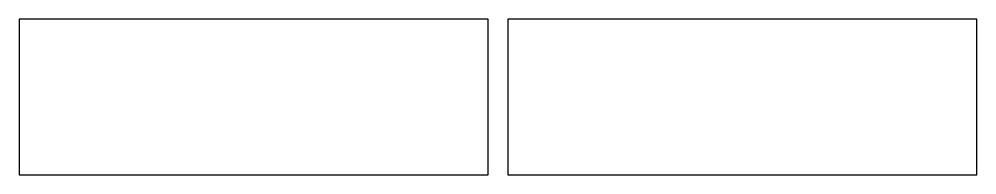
# Model space of a CAD drawing. Header units: millimetres. Extents: x 0 to 156, y 0 to 25.
import ezdxf

# ---------------------------------------------------------------- set-up
doc = ezdxf.new("R2010")
doc.units = ezdxf.units.MM

msp = doc.modelspace()

# ---------------------------------------------------------------- linework, layer by layer
for points in [[(0, 0), (76.2, 0), (76.2, 25.4), (0, 25.4)], [(79.375, 0), (155.575, 0), (155.575, 25.4), (79.375, 25.4)]]:
    msp.add_lwpolyline(points, close=True)

doc.saveas('drawing.dxf')
